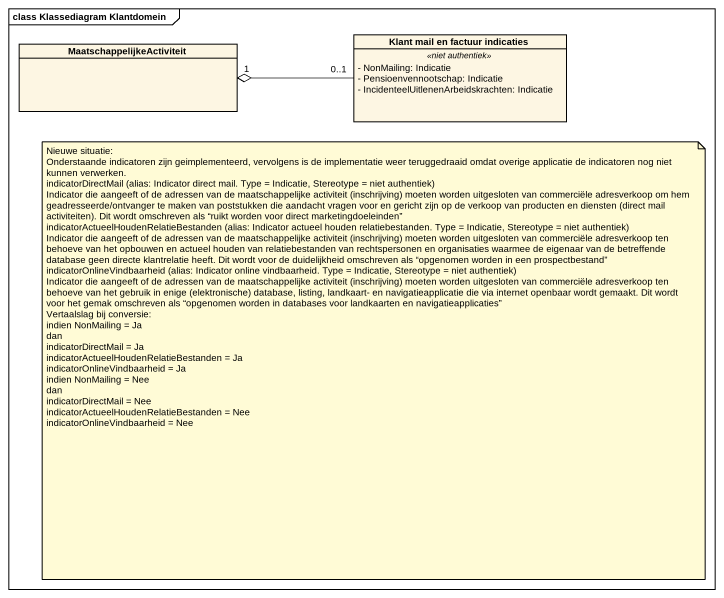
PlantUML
@startuml
mainframe class Klassediagram Klantdomein
hide circle
hide empty members
skinparam classAttributeIconSize 0
class "Klant mail en factuur indicaties" as Klant_mail_en_factuur {
  .. <<niet authentiek>> ..
  - NonMailing: Indicatie
  - Pensioenvennootschap: Indicatie
  - IncidenteelUitlenenArbeidskrachten: Indicatie
}
class MaatschappelijkeActiviteit
Klant_mail_en_factuur "0..1" -left-o "1" MaatschappelijkeActiviteit
note as N1
  Nieuwe situatie:
  Onderstaande indicatoren zijn geimplementeerd, vervolgens is de implementatie weer teruggedraaid omdat overige applicatie de indicatoren nog niet kunnen verwerken.
  indicatorDirectMail (alias: Indicator direct mail. Type = Indicatie, Stereotype = niet authentiek)
  Indicator die aangeeft of de adressen van de maatschappelijke activiteit (inschrijving) moeten worden uitgesloten van commerciële adresverkoop om hem geadresseerde/ontvanger te maken van poststukken die aandacht vragen voor en gericht zijn op de verkoop van producten en diensten (direct mail activiteiten). Dit wordt omschreven als “ruikt worden voor direct marketingdoeleinden”
  indicatorActueelHoudenRelatieBestanden (alias: Indicator actueel houden relatiebestanden. Type = Indicatie, Stereotype = niet authentiek)
  Indicator die aangeeft of de adressen van de maatschappelijke activiteit (inschrijving) moeten worden uitgesloten van commerciële adresverkoop ten behoeve van het opbouwen en actueel houden van relatiebestanden van rechtspersonen en organisaties waarmee de eigenaar van de betreffende database geen directe klantrelatie heeft. Dit wordt voor de duidelijkheid omschreven als “opgenomen worden in een prospectbestand”
  indicatorOnlineVindbaarheid (alias: Indicator online vindbaarheid. Type = Indicatie, Stereotype = niet authentiek)
  Indicator die aangeeft of de adressen van de maatschappelijke activiteit (inschrijving) moeten worden uitgesloten van commerciële adresverkoop ten behoeve van het gebruik in enige (elektronische) database, listing, landkaart- en navigatieapplicatie die via internet openbaar wordt gemaakt. Dit wordt voor het gemak omschreven als “opgenomen worden in databases voor landkaarten en navigatieapplicaties”
  Vertaalslag bij conversie:
  indien NonMailing = Ja
  dan
  indicatorDirectMail = Ja
  indicatorActueelHoudenRelatieBestanden = Ja
  indicatorOnlineVindbaarheid = Ja
  indien NonMailing = Nee
  dan
  indicatorDirectMail = Nee
  indicatorActueelHoudenRelatieBestanden = Nee
  indicatorOnlineVindbaarheid = Nee
end note
@enduml
